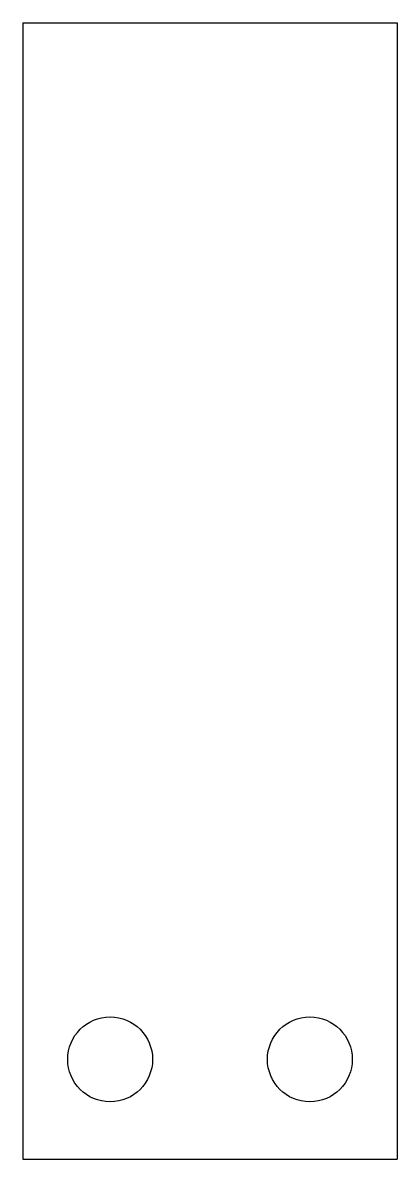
# Model space of a CAD drawing. Header units: millimetres. Extents: x 0 to 15, y 0 to 45.5.
import ezdxf

# ---------------------------------------------------------------- set-up
doc = ezdxf.new("R2010")
doc.units = ezdxf.units.MM
for name, color, linetype in [('SECTION_Z0p010', 7, 'CONTINUOUS'), ('SECTION_Z1p500', 7, 'CONTINUOUS'), ('SECTION_Z2p990', 7, 'CONTINUOUS')]:
    doc.layers.add(name, color=color, linetype=linetype)

msp = doc.modelspace()

# ---------------------------------------------------------------- linework, layer by layer
at = {"layer": 'SECTION_Z0p010'}
for p, q in [((0, 45.5, 0.01), (15, 45.5, 0.01)), ((0, 45.5, 0.01), (0, 0, 0.01)), ((15, 45.5, 0.01), (15, 0, 0.01)), ((0, 0, 0.01), (15, 0, 0.01))]:
    msp.add_line(p, q, dxfattribs=at)
for centre in [(3.5, 4, 0.01), (11.5, 4, 0.01)]:
    msp.add_circle(centre, 1.7, dxfattribs=at)
at = {"layer": 'SECTION_Z1p500'}
for p, q in [((0, 45.5, 1.5), (15, 45.5, 1.5)), ((0, 45.5, 1.5), (0, 0, 1.5)), ((15, 45.5, 1.5), (15, 0, 1.5)), ((0, 0, 1.5), (15, 0, 1.5))]:
    msp.add_line(p, q, dxfattribs=at)
for centre in [(3.5, 4, 1.5), (11.5, 4, 1.5)]:
    msp.add_circle(centre, 1.7, dxfattribs=at)
at = {"layer": 'SECTION_Z2p990'}
for p, q in [((0, 45.5, 2.99), (15, 45.5, 2.99)), ((0, 45.5, 2.99), (0, 0, 2.99)), ((15, 45.5, 2.99), (15, 0, 2.99)), ((0, 0, 2.99), (15, 0, 2.99))]:
    msp.add_line(p, q, dxfattribs=at)
for centre in [(3.5, 4, 2.99), (11.5, 4, 2.99)]:
    msp.add_circle(centre, 1.7, dxfattribs=at)

doc.saveas('drawing.dxf')
